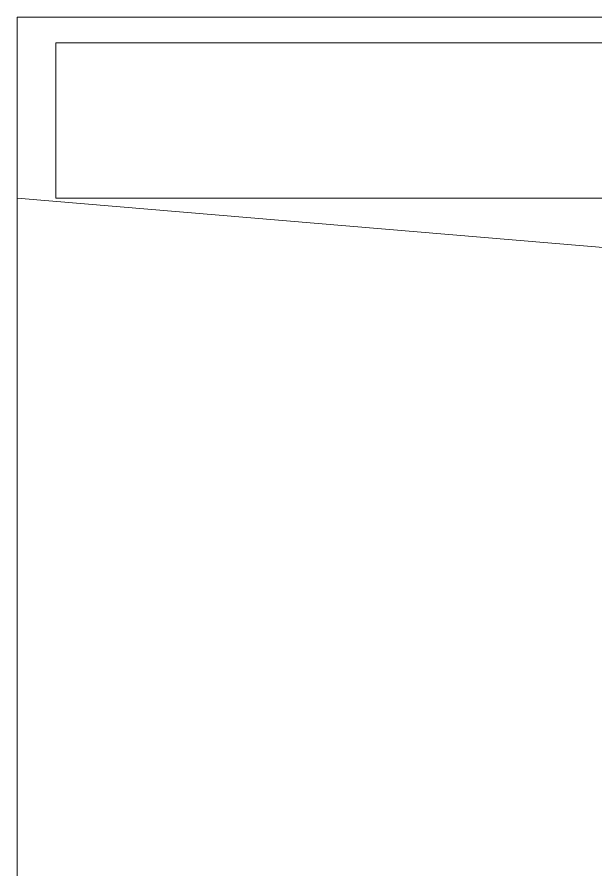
# Model space of a CAD drawing. Header units: inches. Extents: x -4169 to -1846, y 9706 to 12377.
# Drawn here: x -3798.2 to -3753.4, y 10279.6 to 10345.6 of the extents above; entities that cross this region are included whole.
import ezdxf

# ---------------------------------------------------------------- set-up
doc = ezdxf.new("R2010")
doc.units = ezdxf.units.IN
doc.header["$MEASUREMENT"] = 0
for name, color, linetype, lineweight in [('0-1', 7, 'Continuous', 5), ('0-2', 10, 'Continuous', 18), ('I-FURN-1', 7, 'Continuous', 9)]:
    doc.layers.add(name, color=color, linetype=linetype, lineweight=lineweight)

# ---------------------------------------------------------------- blocks, each defined once
blk = doc.blocks.new('Bed-Standard - King 78_ x 80_-1379907-ENLARGED RCP - 1ST FLOOR PLAN')
at = {"layer": 'I-FURN-1'}
for p, q in [((49.689, 41.795), (49.689, -38.205)), ((49.689, -24.205), (-28.311, -17.625)), ((-25.311, -24.205), (46.689, -24.205)), ((46.689, -36.205), (46.689, -24.205)), ((-25.311, -36.205), (46.689, -36.205)), ((49.689, -38.205), (-28.311, -38.205))]:
    blk.add_line(p, q, dxfattribs=at)
blk = doc.blocks.new('CTR - 1st Phase - Unit Layouts_rvt-1-ENLARGED RCP - 1ST FLOOR PLAN')
at = {"layer": '0-2', "rotation": 180}
blk.add_blockref('Bed-Standard - King 78_ x 80_-1379907-ENLARGED RCP - 1ST FLOOR PLAN', (-3748.51, 10307.384), dxfattribs=at)

msp = doc.modelspace()

# ---------------------------------------------------------------- block references
at = {"layer": '0-1'}
msp.add_blockref('CTR - 1st Phase - Unit Layouts_rvt-1-ENLARGED RCP - 1ST FLOOR PLAN', (0, 0), dxfattribs=at)

doc.saveas('drawing.dxf')
